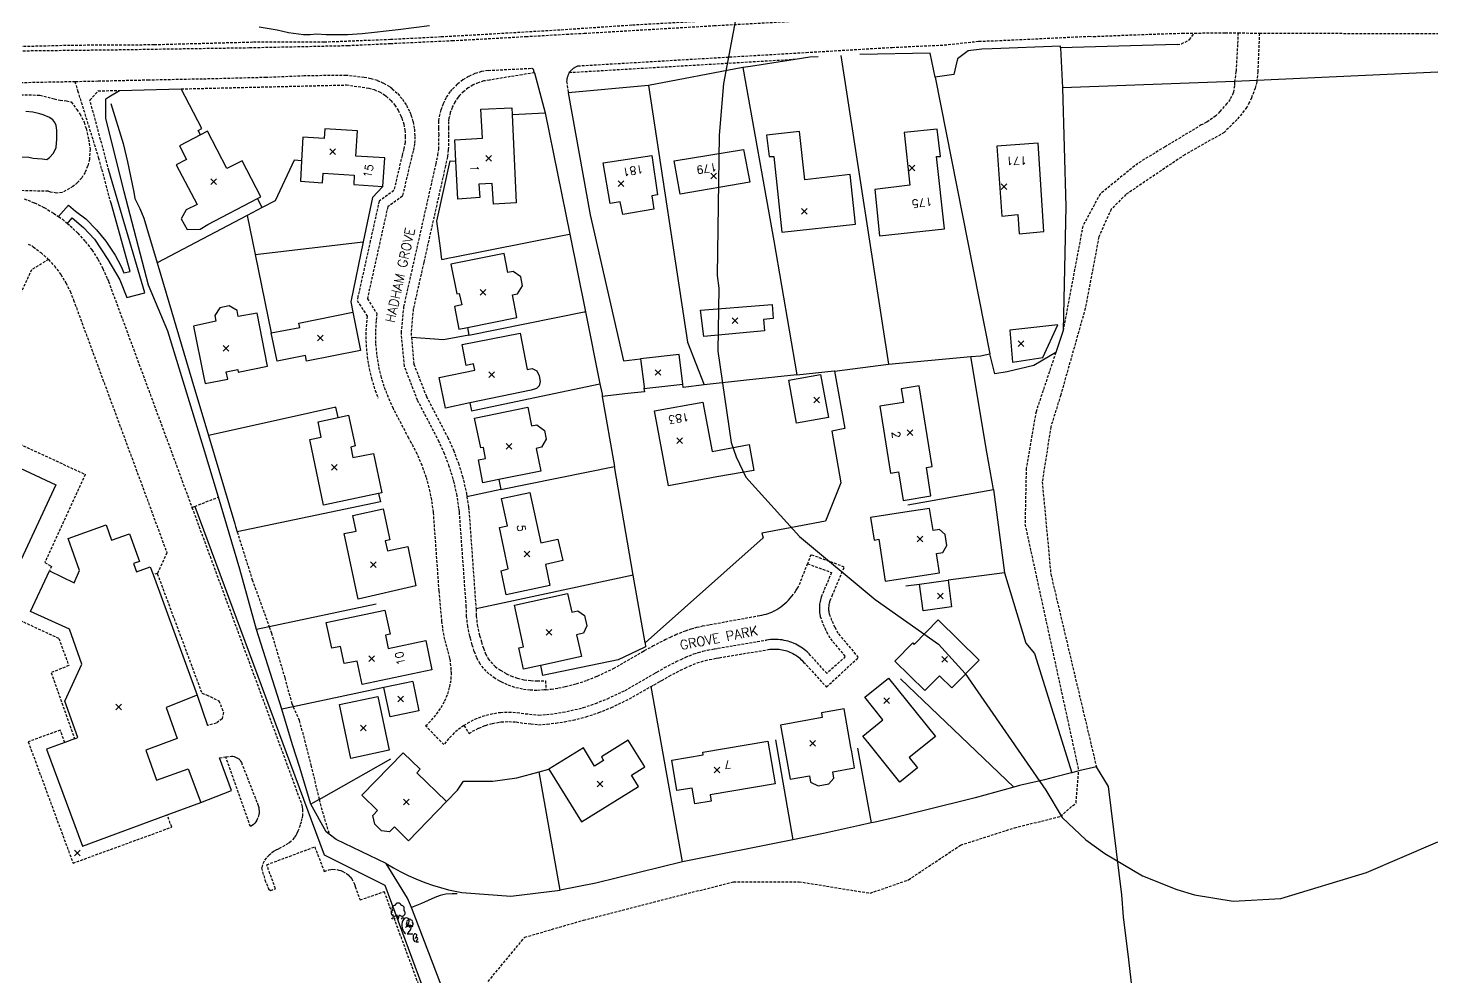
# Model space of a CAD drawing. Extents: x 546784 to 547409, y 221405 to 222038.
# Drawn here: x 547140.6 to 547404.8, y 221696 to 221874 of the extents above; entities that cross this region are included whole.
import ezdxf

# ---------------------------------------------------------------- set-up
doc = ezdxf.new("R2010")
doc.units = 0
doc.linetypes.add('xos$0$DASHED', pattern=[0.75, 0.5, -0.25])
doc.layers.get('0').update_dxf_attribs({"color": 252, "linetype": 'CONTINUOUS'})
for name, color, linetype in [('xos$0$G8010001', 252, 'CONTINUOUS'), ('xos$0$G8010004', 252, 'xos$0$DASHED'), ('xos$0$G8010021', 252, 'xos$0$DASHED'), ('xos$0$G8010030', 252, 'CONTINUOUS'), ('xos$0$G8010032', 252, 'xos$0$DASHED'), ('xos$0$G8010036', 252, 'xos$0$DASHED'), ('xos$0$G8010075', 252, 'CONTINUOUS'), ('xos$0$G8010321', 252, 'CONTINUOUS'), ('xos$0$G8010374', 252, 'CONTINUOUS'), ('xos$0$G8010376', 252, 'xos$0$DASHED'), ('xos$0$G8010384', 252, 'CONTINUOUS'), ('xos$0$G8010392', 252, 'CONTINUOUS'), ('xos$0$G8011000', 252, 'CONTINUOUS'), ('xos$0$G8011006', 252, 'CONTINUOUS')]:
    doc.layers.add(name, color=color, linetype=linetype)
doc.styles.add('xos$0$STANDARD', font='SIMPLEX.SHX')

# ---------------------------------------------------------------- blocks, each defined once
blk = doc.blocks.new('xos$0$BUILDSED')
for p, q in [((-4.08, -4.08), (4.08, 4.08)), ((-4.08, 4.08), (4.08, -4.08))]:
    blk.add_line(p, q)
blk = doc.blocks.new('xos$0$SCRUB')
for p, q in [((-10.872561, 9.449429), (-8.66293, 11.155934)), ((-8.411833, 0.013472), (-0.125694, 0.013472)), ((2.706505, -6.717583), (3.811324, -5.864331)), ((3.936873, -11.435566), (8.079942, -11.435566))]:
    blk.add_line(p, q)
for centre, radius, start, end in [((-3.347666, 13.226441), 12.756883, 138.700591, 187.51753), ((-9.745843, 18.847256), 4.240413, 87.97715, 138.700591), ((-9.778006, 17.936685), 5.151554, 44.469829, 87.97715), ((-8.541617, 19.150405), 3.418993, 344.43356, 44.469829), ((5.790886, 14.432399), 21.974668, 187.51753, 219.464845), ((-12.704999, -0.795383), 1.983281, 22.490634, 39.464845), ((-22.364988, 23.001236), 17.768713, 310.299169, 344.43356), ((-5.471981, 6.489664), 5.652978, 75.355339, 124.365576), ((-56.311339, 46.309683), 66.616073, 315.975134, 321.269797), ((-10.936016, 9.917905), 8.450096, 321.269797, 0.226721), ((-4.569556, 9.943099), 2.083589, 0.226721, 75.355339), ((3.269868, -2.018674), 2.12021, 87.97715, 138.700591), ((3.253782, -2.473959), 2.575781, 44.469829, 87.97715), ((6.468956, -4.829081), 6.378441, 138.700591, 187.51753), ((11.038228, -4.226102), 10.987338, 187.51753, 219.464845), ((1.79029, -11.839993), 0.991645, 22.490634, 39.464845), ((-3.039705, 0.058316), 8.88436, 310.299169, 344.43356), ((5.406795, -8.19747), 2.826493, 75.355339, 124.365576), ((-20.012884, 11.712544), 33.308036, 315.975134, 321.269797), ((3.871977, -1.867099), 1.7095, 344.43356, 44.469829), ((2.674781, -6.483349), 4.225052, 321.269797, 0.226721), ((5.858007, -6.470752), 1.041795, 0.226721, 75.355339)]:
    blk.add_arc(centre, radius, start, end)
blk = doc.blocks.new('xos$0$TREESNC')
for p, q in [((-9.850307, -0.020979), (-11.40205, 5.93598)), ((-9.42613, -0.023327), (-7.841501, 6.003956)), ((-9.851686, -0.023327), (-9.42613, -0.023327)), ((6.876541, -11.487103), (6.100666, -8.508627)), ((6.875848, -11.488281), (7.08863, -11.488281)), ((7.08863, -11.488281), (7.880945, -8.474639))]:
    blk.add_line(p, q)
for centre, radius, start, end in [((-9.638904, 18.477109), 4.597739, 13.229441, 166.770559), ((-15.010924, 8.775178), 4.597739, 124.320684, 321.504411), ((-16.486914, -1.461918), 3.09299, 28.842917, 151.157083), ((-14.304557, 15.271406), 4.262135, 87.445922, 219.289963), ((-4.172782, 8.775178), 4.597739, 217.066148, 56.595122), ((-2.818629, -1.461918), 3.09299, 28.842917, 151.157083), ((-4.973258, 15.271406), 4.262135, 321.417723, 92.554078), ((6.982239, -2.238063), 2.298874, 13.229441, 166.770559), ((4.296233, -7.089024), 2.298874, 124.320684, 321.504411), ((3.558234, -12.207576), 1.546499, 28.842917, 151.157083), ((4.649416, -3.84091), 2.131067, 87.445922, 219.289963), ((9.7153, -7.089024), 2.298874, 217.066148, 56.595122), ((10.392377, -12.207576), 1.546499, 28.842917, 151.157083), ((9.315062, -3.84091), 2.131067, 321.417723, 92.554078)]:
    blk.add_arc(centre, radius, start, end)

msp = doc.modelspace()

# ---------------------------------------------------------------- linework, layer by layer
at = {"layer": 'xos$0$G8010001'}
for points in [[(547220.79, 221849.02), (547220.58, 221853.02), (547225.74, 221853.33), (547225.47, 221858.73), (547231.26, 221859.01), (547231.32, 221857.76)], [(547231.32, 221857.76), (547232.09, 221841.18), (547227.85, 221840.94), (547227.6, 221844.84), (547225.1, 221844.67), (547225.27, 221842.18), (547221.16, 221841.9), (547220.79, 221849.02)], [(547183.6, 221842.01), (547184.22, 221842.33), (547180.68, 221849.1), (547177.84, 221847.62), (547174.2, 221854.63), (547172.87, 221853.94)], [(547207.08, 221844.27), (547207.43, 221849.66), (547202.03, 221849.93), (547202.3, 221854.7), (547196.2, 221855.05), (547196.1, 221853.25), (547192.1, 221853.48), (547191.84, 221849.09)], [(547295.69, 221837.19), (547294.69, 221846.49), (547286.19, 221845.49), (547285.19, 221854.59), (547278.99, 221853.89), (547279.49, 221849.89), (547280.39, 221849.89), (547281.89, 221835.69), (547295.69, 221837.19)], [(547300.19, 221834.99), (547312.39, 221836.29), (547310.89, 221849.89), (547311.59, 221849.89), (547310.99, 221854.99), (547304.79, 221854.39), (547305.89, 221844.49), (547299.29, 221843.69), (547300.19, 221834.99)], [(547172.87, 221853.94), (547168.96, 221851.91), (547170.3, 221849.34), (547168.35, 221848.32), (547172.27, 221840.89), (547170.21, 221839.85), (547169.27, 221838.16), (547170.4, 221836.19), (547172.84, 221836.28), (547174.27, 221837.1), (547183.6, 221842.01)], [(547329.89, 221852.39), (547322.19, 221851.79), (547323.09, 221838.69), (547326.09, 221838.99), (547326.39, 221835.39), (547330.99, 221835.79), (547329.89, 221852.39)], [(547191.84, 221849.09), (547191.62, 221845.24), (547195.77, 221844.96), (547195.9, 221846.78), (547201.73, 221846.41), (547201.62, 221844.61), (547207.08, 221844.27)], [(547248.39, 221848.69), (547257.5, 221850.08), (547258.59, 221842.69), (547257.49, 221842.49), (547257.89, 221839.99), (547252.09, 221838.99), (547251.59, 221841.39), (547249.69, 221841.09), (547248.39, 221848.69)], [(547262.79, 221842.79), (547261.69, 221849.09), (547274.69, 221851.19), (547275.89, 221845.09), (547262.79, 221842.79)], [(547222.92, 221817.82), (547232.2, 221819.7), (547231.36, 221823.92), (547232.35, 221824.12), (547233.27, 221825.63), (547232.94, 221827.29), (547231.51, 221828.33), (547230.53, 221828.14), (547229.82, 221831.67), (547220.47, 221829.81), (547219.82, 221829.68), (547220.93, 221824.1), (547221.39, 221824.18), (547221.86, 221822.04), (547220.49, 221821.76), (547221.35, 221817.5), (547222.92, 221817.82)], [(547173.51, 221808.46), (547173.74, 221807.28), (547178.01, 221808.14), (547177.7, 221809.49), (547179.88, 221809.92), (547179.96, 221809.44), (547185.45, 221810.55), (547183.54, 221820.51), (547179.98, 221819.87), (547179.78, 221820.97), (547178.29, 221821.87), (547176.53, 221821.48), (547175.56, 221820.06), (547175.74, 221818.97), (547171.6, 221818.09), (547173.51, 221808.46)], [(547186.15, 221816.8), (547191.49, 221817.84), (547191.31, 221818.61), (547201.45, 221820.67)], [(547201.45, 221820.67), (547202.91, 221813.51), (547192.76, 221811.51), (547192.58, 221812.56), (547187.28, 221811.47)], [(547267.23, 221816.13), (547266.63, 221821.03), (547280.06, 221822.15), (547280.23, 221819.48), (547278.42, 221819.3), (547278.65, 221817.19), (547267.23, 221816.13)], [(547187.28, 221811.47), (547186.15, 221816.8)], [(547223.4, 221803.67), (547218.8, 221802.7), (547217.62, 221808.43), (547224.33, 221809.81), (547224.1, 221810.99), (547222.72, 221810.71), (547221.95, 221814.6), (547232.79, 221816.75), (547234.1, 221809.96), (547235.05, 221810.13), (547235.97, 221809.66), (547236.38, 221808.76), (547236.55, 221807.7), (547236.38, 221806.88), (547235.89, 221806.39), (547234.91, 221806.06), (547223.4, 221803.67)], [(547310.05, 221791.74), (547307.6, 221806.86), (547304.25, 221806.32), (547304.66, 221803.75), (547300.22, 221803.03), (547302.25, 221790.48), (547303.73, 221790.72), (547304.59, 221785.39), (547309.83, 221786.24), (547308.96, 221791.57), (547310.05, 221791.74)], [(547228.79, 221789.28), (547225.85, 221788.68), (547224.98, 221792.96), (547226.33, 221793.23), (547225.92, 221795.31), (547225.43, 221795.21), (547224.27, 221800.82), (547226.36, 221801.25), (547234.26, 221802.88), (547234.97, 221799.36), (547235.95, 221799.55), (547237.38, 221798.51), (547237.72, 221796.85), (547236.79, 221795.34), (547235.81, 221795.14), (547236.67, 221790.87), (547228.79, 221789.28)], [(547258, 221802.15), (547267.06, 221803.83), (547268.78, 221794.58), (547275.74, 221795.87), (547276.65, 221790.99), (547269.67, 221789.8), (547260.61, 221788.11), (547258, 221802.15)], [(547206.29, 221786.66), (547195.96, 221784.49), (547193.36, 221796.79), (547195.54, 221797.25), (547194.94, 221800.09), (547198.68, 221800.92)], [(547198.68, 221800.92), (547200.63, 221801.36), (547201.9, 221795.59), (547201.07, 221795.36), (547201.48, 221793.43), (547205.32, 221794.16), (547206.88, 221786.78), (547206.29, 221786.66)], [(547128.45, 221796.35), (547145.75, 221788.3), (547132.25, 221759.35), (547133.15, 221758.85), (547133.15, 221757.05), (547132.05, 221754.75), (547130.45, 221753.55), (547129.7, 221753.85), (547118.6, 221730.15), (547120.6, 221724.15), (547089.2, 221712.75), (547082.75, 221730.85), (547084.7, 221735.4), (547066.45, 221743.85), (547067.6, 221746.65), (547062.7, 221748.95), (547061.05, 221745.4), (547056.8, 221747.3)], [(547234.63, 221786.89), (547236.68, 221777.42), (547239.9, 221778.11), (547240.82, 221774.12), (547237.58, 221773.37), (547238.38, 221769.43), (547230.2, 221767.64), (547229.26, 221772.18), (547230.59, 221772.52), (547228.95, 221780.27), (547230.46, 221780.64), (547229.35, 221785.74), (547234.63, 221786.89)], [(547201.47, 221782.58), (547207.15, 221783.77), (547208.36, 221778), (547207.52, 221777.82), (547207.92, 221775.91), (547211.74, 221776.71), (547213.28, 221769.37), (547202.42, 221766.84), (547199.83, 221779.17), (547202.08, 221779.64), (547201.47, 221782.58)], [(547312.07, 221775.59), (547312.79, 221776.95), (547312.48, 221778.96), (547311.41, 221779.92), (547310.21, 221779.75), (547309.57, 221783.87), (547305.75, 221783.28), (547298.51, 221782.17), (547299.15, 221777.95), (547300.06, 221778.08), (547301.26, 221770.24), (547311.42, 221771.79), (547310.87, 221775.41), (547312.07, 221775.59)], [(547144.6, 221772.2), (547149.23, 221769.93), (547150.24, 221772.22), (547148.07, 221778.21), (547155.23, 221780.77), (547156.24, 221777.94), (547159.56, 221779.11), (547161.44, 221773.92), (547160.34, 221773.54), (547160.9, 221772), (547163.45, 221772.95), (547164, 221771.5), (547172.3, 221748.85), (547166.45, 221746.55), (547168.55, 221740.75), (547162.65, 221738.55), (547164.65, 221732.9), (547170.6, 221735.05), (547172.95, 221728.7)], [(547149.3, 221740.65), (547149.9, 221740.9), (547147.45, 221747.7), (547150.65, 221754.65), (547148.35, 221761.2), (547141.05, 221764.55), (547144.6, 221772.2)], [(547236.61, 221754.41), (547233.45, 221753.71), (547232.58, 221757.72), (547233.46, 221757.91), (547231.74, 221765.73), (547241.71, 221767.91), (547242.48, 221764.39), (547243.65, 221764.65), (547244.86, 221763.78), (547245.29, 221761.83), (547244.67, 221760.47), (547243.4, 221760.19), (547244.3, 221756.09), (547236.67, 221754.42), (547236.61, 221754.41)], [(547202.25, 221755.25), (547199.82, 221754.76), (547199.13, 221757.99), (547197.52, 221757.64), (547196.48, 221762.47), (547207.48, 221764.82), (547208.43, 221760.32), (547207.55, 221760.13), (547208.09, 221757.59), (547215.13, 221759.08), (547216.29, 221753.6), (547203.18, 221750.83), (547202.25, 221755.25)], [(547308.68, 221749.7), (547303.04, 221755.23), (547306.4, 221758.66), (547306.69, 221758.38), (547311.16, 221762.95), (547318.85, 221755.41), (547313.74, 221750.2), (547311.41, 221752.48), (547308.68, 221749.7)], [(547297.99, 221740.02), (547297.05, 221741.19), (547300.82, 221744.25), (547297.43, 221748.45), (547301.86, 221752.03), (547310.67, 221741.13), (547305.74, 221737.16), (547307.32, 221735.21), (547304.02, 221732.55), (547297.99, 221740.02)], [(547201.09, 221737), (547198.96, 221747.08), (547206.11, 221748.59), (547208.24, 221738.51), (547201.09, 221737)], [(547294.98, 221738.24), (547294.83, 221739.07), (547293.53, 221746.31), (547289.31, 221745.56), (547289.46, 221744.65), (547281.62, 221743.24), (547283.44, 221733.08), (547287.06, 221733.73), (547287.27, 221732.53), (547288.66, 221731.84), (547290.67, 221732.2), (547291.6, 221733.3), (547291.4, 221734.5), (547295.52, 221735.25), (547294.98, 221738.24)], [(547147.45, 221739.95), (547144, 221738.7), (547150.75, 221720.55), (547166.65, 221726.4)], [(547149.3, 221740.65), (547147.45, 221739.95)], [(547238.2, 221734.96), (547244.31, 221725.1), (547255.02, 221731.73), (547253.7, 221733.86), (547256.17, 221735.38), (547253.06, 221740.4), (547248.05, 221737.29), (547248.47, 221736.61), (547246.77, 221735.56), (547244.66, 221738.96), (547238.2, 221734.96)], [(547267.06, 221738.14), (547279.25, 221740.21), (547280.61, 221732.23), (547268.41, 221730.17), (547268.61, 221728.99), (547265.55, 221728.47), (547265.05, 221731.43), (547262.19, 221730.95), (547261.23, 221736.65), (547267.14, 221737.65), (547267.06, 221738.14)], [(547219.01, 221728.88), (547211.9, 221721.56), (547209.25, 221724.14), (547208.34, 221723.21), (547206.85, 221723.4), (547205.56, 221724.65), (547205.19, 221726.28), (547206.09, 221727.21), (547203.15, 221730.07), (547210.89, 221738.02), (547214.05, 221734.96), (547213.42, 221734.31), (547219.01, 221728.88)], [(547166.65, 221726.4), (547172.95, 221728.7)]]:
    msp.add_lwpolyline(points, dxfattribs=at)
at = {"layer": 'xos$0$G8010004'}
for points in [[(547128.45, 221796.35), (547129.05, 221797.7), (547130.15, 221800.05), (547151.3, 221790.25), (547143.7, 221773.75), (547144.95, 221773.05), (547144.6, 221772.2)], [(547088.2, 221709.65), (547095.7, 221712.3), (547096.05, 221711.6), (547101.85, 221713.7), (547102.2, 221712.75), (547105.65, 221714), (547106, 221713.1), (547118.65, 221717.7), (547118.35, 221718.6), (547126.1, 221721.3), (547123, 221729.8), (547125, 221734.2), (547125.75, 221733.75), (547132.75, 221749.25), (547138.65, 221761.75), (547139.05, 221762.9), (547146.35, 221759.5), (547148.2, 221754.4), (547144.9, 221753.05), (547149.3, 221740.65)], [(547147.45, 221739.95), (547146.6, 221742.3), (547140.6, 221740.1), (547149, 221717.35), (547167.5, 221724.1), (547166.65, 221726.4)]]:
    msp.add_lwpolyline(points, dxfattribs=at)
at = {"layer": 'xos$0$G8010021'}
for points in [[(547241.52, 221872.82), (547244.84, 221872.99), (547269.13, 221874.43), (547288.05, 221875.48), (547309.2, 221876.53), (547330.86, 221877.67), (547335.21, 221877.96), (547336.12, 221878.17), (547336.73, 221878.36), (547337.64, 221878.76), (547338.98, 221879.64)], [(547350.74, 221872.82), (547356.9, 221873), (547359.2, 221873.03)], [(547359.2, 221873.03), (547365, 221873.1), (547367.4, 221873.07)], [(547367.4, 221873.07), (547371.4, 221873.02)], [(547371.4, 221873.02), (547400.86, 221872.95), (547404.84, 221872.95)], [(547068.04, 221868.72), (547082.49, 221868.49), (547104.51, 221868.95), (547138.1, 221869.7), (547156.1, 221869.9), (547182.1, 221870.3), (547200.5, 221870.7), (547208.53, 221871.08)], [(547208.53, 221871.08), (547220.05, 221871.63)], [(547220.05, 221871.63), (547221.6, 221871.7), (547233.89, 221872.39)], [(547233.89, 221872.39), (547241.52, 221872.82)], [(547243.64, 221866.88), (547286.44, 221869.4), (547302.53, 221870.35), (547312.3, 221870.8), (547318.8, 221871.5), (547321.9, 221871.6), (547339.43, 221872.43)], [(547339.43, 221872.43), (547340.3, 221872.4), (547350.74, 221872.82)], [(547208.85, 221862.58), (547208.36, 221862.94), (547207.25, 221863.6), (547206.07, 221864.11), (547204.83, 221864.48), (547203.56, 221864.7), (547200.2, 221865.1), (547192.3, 221865), (547185.2, 221864.7), (547173.3, 221864.4), (547163.2, 221864.2), (547153.7, 221863.99), (547149.4, 221863.9)], [(547226.84, 221866.02), (547225.57, 221865.8), (547224.34, 221865.42), (547223.16, 221864.9), (547222.06, 221864.24), (547221.04, 221863.44), (547220.38, 221862.78)], [(547226.84, 221866.02), (547234.46, 221866.41)], [(547234.46, 221866.41), (547235.09, 221866.44)], [(547235.5, 221865.6), (547235.4, 221865.9), (547235.36, 221866.01), (547235.3, 221866.2), (547235.09, 221866.44)], [(547242.03, 221865.58), (547241.96, 221865.46), (547241.89, 221865.35), (547241.83, 221865.23), (547241.78, 221865.1), (547241.73, 221864.98), (547241.69, 221864.85), (547241.65, 221864.72), (547241.61, 221864.59), (547241.58, 221864.46), (547241.56, 221864.33), (547241.54, 221864.19), (547241.53, 221863.95), (547241.83, 221861.84)], [(547242.03, 221865.58), (547242.15, 221865.76), (547242.23, 221865.87), (547242.32, 221865.97), (547242.41, 221866.07), (547242.51, 221866.16), (547242.61, 221866.26), (547242.71, 221866.34), (547242.81, 221866.43), (547242.92, 221866.51), (547243.04, 221866.58), (547243.15, 221866.65), (547243.27, 221866.72), (547243.39, 221866.78), (547243.51, 221866.83), (547243.64, 221866.88)], [(547149.4, 221863.9), (547129.6, 221863.5), (547114, 221863.1), (547111.55, 221863.05), (547068.71, 221862.55)], [(547208.85, 221862.58), (547209.87, 221861.67), (547210.75, 221860.62), (547211.5, 221859.48), (547212.11, 221858.25), (547212.34, 221857.67), (547212.75, 221856.36), (547212.99, 221855.01), (547213.08, 221853.65), (547213.02, 221852.28), (547212.79, 221850.93), (547212.42, 221849.63), (547210.75, 221842.45), (547208, 221840.46), (547204.17, 221823.21), (547205.95, 221820.45), (547205.82, 221819.07), (547205.69, 221816.89), (547205.73, 221814.72), (547205.93, 221812.55), (547206.28, 221810.4), (547206.69, 221808.69), (547207.33, 221806.61), (547208.01, 221804.9)], [(547226.46, 221753.36), (547225.92, 221753.9), (547225.32, 221754.71), (547224.71, 221755.84), (547224.22, 221757.05), (547223.83, 221758.29), (547223.48, 221759.55), (547223.38, 221759.92), (547223, 221761.74), (547222.78, 221763.59), (547222.72, 221765.45), (547221.43, 221783.22), (547221.35, 221783.85), (547220.98, 221786.32), (547220.44, 221788.76), (547220.28, 221789.38), (547219.54, 221791.77), (547218.66, 221794.11), (547217.63, 221796.38), (547213.59, 221804.15), (547211.12, 221810.54), (547210.55, 221816.79), (547211.02, 221821.68), (547217.05, 221848.5), (547217.4, 221850.11), (547217.55, 221851.24), (547217.61, 221853.92), (547217.59, 221855.25), (547217.6, 221856.58), (547217.7, 221857.39), (547218, 221858.64), (547218.45, 221859.85), (547219.03, 221861), (547219.75, 221862.07), (547220.13, 221862.53), (547220.38, 221862.78)], [(547215.94, 221787.01), (547215.76, 221787.75), (547215.22, 221789.72), (547214.45, 221791.92), (547213.53, 221794.06), (547212.47, 221796.14), (547211.93, 221797.07), (547209.05, 221802.61), (547208.01, 221804.9)], [(547217.63, 221768.42), (547216.57, 221783.16), (547216.24, 221785.47), (547215.94, 221787.01)], [(547286.7, 221773.51), (547291.19, 221771.85), (547289.24, 221767.23), (547289.16, 221766.97), (547289.09, 221766.71), (547289.03, 221766.45), (547288.98, 221766.18), (547288.94, 221765.92), (547288.92, 221765.65), (547288.9, 221765.38), (547288.9, 221765.11), (547288.9, 221764.84), (547288.92, 221764.57), (547288.95, 221764.3), (547288.99, 221764.04), (547289.07, 221763.62), (547289.58, 221762.21), (547289.9, 221761.46), (547290.25, 221760.72), (547290.97, 221759.42), (547293.77, 221756.09), (547290.34, 221752.93), (547287.27, 221756.3), (547286.88, 221756.71), (547286.61, 221756.96), (547286.33, 221757.21), (547286.04, 221757.44), (547285.75, 221757.66), (547285.44, 221757.87), (547285.12, 221758.06), (547284.8, 221758.24), (547284.47, 221758.41), (547284.07, 221758.59), (547283.73, 221758.73), (547283.38, 221758.85), (547283.03, 221758.96), (547282.67, 221759.05), (547282.31, 221759.13), (547281.94, 221759.2), (547281.57, 221759.25), (547281.21, 221759.28), (547280.84, 221759.3), (547280.46, 221759.31), (547280.09, 221759.3), (547279.72, 221759.28), (547279.36, 221759.24), (547278.99, 221759.18)], [(547285.16, 221769.6), (547286.7, 221773.51)], [(547219.94, 221752.98), (547219.91, 221753.59), (547219.73, 221755.29), (547219.64, 221755.81), (547219.07, 221757.9), (547218.67, 221759.32), (547218.3, 221761.47), (547218.16, 221762.68), (547217.63, 221768.42)], [(547237.66, 221749.88), (547238.66, 221749.99), (547240, 221750.2), (547241.33, 221750.47), (547243.37, 221750.98), (547245.37, 221751.64), (547247.33, 221752.43), (547250.33, 221753.85), (547255.84, 221757.03), (547256.15, 221757.21), (547257.7, 221758.08), (547260, 221759.28), (547261, 221759.76), (547262, 221760.22), (547263.81, 221760.94), (547264.87, 221761.28), (547265.93, 221761.58), (547267, 221761.83), (547268.39, 221762.09), (547277.38, 221763.73), (547277.77, 221763.79), (547278.15, 221763.86), (547278.53, 221763.95), (547278.91, 221764.05), (547279.28, 221764.17), (547279.65, 221764.31), (547280.01, 221764.45), (547280.5, 221764.68), (547280.92, 221764.91), (547281.32, 221765.16), (547281.7, 221765.42), (547282.08, 221765.71), (547282.44, 221766.02), (547282.78, 221766.34), (547283.11, 221766.68), (547283.43, 221767.03), (547283.73, 221767.39), (547284.28, 221768.13), (547284.55, 221768.52), (547284.79, 221768.93), (547285.16, 221769.6)], [(547228.75, 221745.58), (547229.13, 221745.62), (547230.69, 221745.69), (547232.26, 221745.61), (547233.81, 221745.37), (547236.3, 221745.12), (547237.74, 221745.23), (547239.27, 221745.4), (547240.82, 221745.64), (547242.35, 221745.95), (547244.66, 221746.53), (547246.96, 221747.29), (547249.19, 221748.19), (547252.48, 221749.75), (547257.02, 221752.37), (547258.16, 221753.02), (547258.45, 221753.19), (547259.9, 221754.01), (547262.07, 221755.14), (547262.97, 221755.57), (547263.82, 221755.96), (547265.37, 221756.58), (547266.21, 221756.85), (547267.09, 221757.1), (547267.95, 221757.3), (547269.23, 221757.54), (547269.88, 221757.65), (547278.99, 221759.18)], [(547215.88, 221742.29), (547215.1, 221743.09), (547216.19, 221744.15), (547217.16, 221745.31), (547218, 221746.56), (547218.68, 221747.78), (547219.23, 221749.07), (547219.64, 221750.4), (547219.88, 221751.77), (547219.89, 221751.88), (547219.94, 221752.98)], [(547228.99, 221751.5), (547228.12, 221752), (547226.95, 221752.87), (547226.46, 221753.36)], [(547237.66, 221749.88), (547237.31, 221749.84), (547235.96, 221749.74), (547234.68, 221749.78), (547233.23, 221749.96), (547231.8, 221750.3), (547230.42, 221750.8), (547229.4, 221751.27), (547228.99, 221751.5)], [(547222.26, 221743.15), (547222.97, 221743.63), (547224.33, 221744.33), (547225.76, 221744.9), (547227.24, 221745.31), (547228.75, 221745.58)], [(547222.26, 221743.15), (547221.65, 221742.75), (547220.47, 221741.77), (547219.39, 221740.67), (547218.52, 221739.58), (547215.88, 221742.29)]]:
    msp.add_lwpolyline(points, dxfattribs=at)
at = {"layer": 'xos$0$G8010030'}
for points in [[(547215.8, 221874.4), (547209.95, 221873.61), (547207.73, 221873.41), (547205.52, 221873.12), (547203.2, 221872.91), (547200.48, 221872.72), (547196.45, 221872.72), (547194.64, 221872.83), (547193.43, 221872.73), (547192.22, 221872.73), (547189.4, 221873.05), (547188.3, 221873.35), (547187.29, 221873.55), (547183.88, 221874.16)], [(547334.11, 221870.29), (547334.09, 221870.59), (547321.29, 221870.09), (547319.39, 221869.99), (547316.79, 221869.69), (547314.79, 221868.19), (547314.49, 221866.89), (547314.09, 221865.29), (547310.59, 221864.79)], [(547356, 221870.9), (547334.11, 221870.29)], [(547334.11, 221870.29), (547334.49, 221862.79)], [(547284.4, 221868.08), (547283.19, 221867.89), (547275.99, 221866.79), (547274.59, 221866.59)], [(547288.69, 221868.59), (547287.09, 221868.49), (547284.4, 221868.08)], [(547292.92, 221868.81), (547301.84, 221810.94)], [(547310.59, 221864.79), (547309.69, 221869.29), (547296.49, 221868.99)], [(547235.5, 221865.6), (547237.51, 221858.06)], [(547274.59, 221866.59), (547256.87, 221863.22)], [(547274.59, 221866.59), (547280.39, 221834.09), (547284.67, 221808.91)], [(547404.84, 221865.69), (547370.93, 221864.15)], [(547157.69, 221862.28), (547169.29, 221862.56)], [(547172.87, 221853.94), (547172.45, 221854.74), (547173.16, 221855.11), (547169.29, 221862.56)], [(547256.87, 221863.22), (547241.83, 221861.84)], [(547256.87, 221863.22), (547264.19, 221815.09), (547267.32, 221807.05)], [(547310.59, 221864.79), (547320.89, 221812.89)], [(547366.74, 221863.96), (547334.49, 221862.79)], [(547334.49, 221862.79), (547335.09, 221840.49), (547334.6, 221817.25)], [(547370.93, 221864.15), (547366.74, 221863.96)], [(547176.24, 221786), (547173.47, 221795.29), (547166.8, 221817.12), (547163.14, 221825.75), (547158.59, 221843.25), (547155.18, 221857.08), (547155.18, 221860.71), (547155.72, 221861.05)], [(547155.72, 221861.05), (547157.69, 221862.28)], [(547156.1, 221859.8), (547158.4, 221852.3), (547159.2, 221848.9), (547160.4, 221843.2), (547160.6, 221842), (547161.5, 221840.1), (547162.3, 221838.3), (547162.8, 221836.6), (547164.77, 221829.96)], [(547241.83, 221861.84), (547245.93, 221838.96), (547252.22, 221811.56), (547255.4, 221811.92)], [(547231.32, 221857.76), (547237.51, 221858.06)], [(547237.51, 221858.06), (547242.12, 221835.33)], [(547191.84, 221849.09), (547190.45, 221849.17), (547186.87, 221841.57), (547184.48, 221840.32), (547183.6, 221842.01)], [(547147.97, 221837.3), (547148.81, 221838.39), (547150.97, 221836.57), (547153, 221834.38), (547155.52, 221830.57), (547157.79, 221826.75), (547159.08, 221823.46), (547162.43, 221824.3), (547155.74, 221847.24)], [(547218.14, 221830.57), (547217.86, 221832.69), (547217.2, 221837.75), (547219.7, 221849.05), (547220.79, 221849.02)], [(547207.08, 221844.27), (547205.13, 221842.21), (547203.39, 221833.89), (547201.05, 221822.64), (547201.45, 221820.67)], [(547146.28, 221838.6), (547148.12, 221840.78), (547149.46, 221839.64), (547151.41, 221838.17), (547153.42, 221836.11), (547155.16, 221833.99), (547156.92, 221831.35), (547158, 221829.25), (547158.51, 221828.05), (547159.68, 221828.31), (547156.12, 221841.14)], [(547184.48, 221840.32), (547181.65, 221838.83), (547164.77, 221829.96)], [(547181.65, 221838.83), (547183.15, 221831.48), (547186.15, 221816.8)], [(547183.15, 221831.48), (547203.39, 221833.89)], [(547218.14, 221830.57), (547219.59, 221830.86), (547220.23, 221830.99), (547240.78, 221835.07), (547242.05, 221835.32), (547242.12, 221835.33)], [(547242.12, 221835.33), (547245.04, 221820.77)], [(547164.77, 221829.96), (547164.96, 221829.31), (547171.28, 221808.02), (547174.39, 221797.55)], [(547223.22, 221816.35), (547244.83, 221820.73), (547245.04, 221820.77)], [(547245.04, 221820.77), (547247.74, 221807.25)], [(547222.92, 221817.82), (547223.22, 221816.35)], [(547325.09, 221811.29), (547330.79, 221812.19), (547333.59, 221818.29), (547324.59, 221817.29), (547325.09, 221811.29)], [(547223.22, 221816.35), (547218.42, 221815.52), (547212.44, 221815.91)], [(547334.6, 221817.25), (547333.21, 221813.09)], [(547263.29, 221807.17), (547262.65, 221812.75), (547255.4, 221811.92)], [(547301.84, 221810.94), (547317.29, 221812.39)], [(547317.29, 221812.39), (547319.09, 221812.49), (547320.89, 221812.89)], [(547321.57, 221787.43), (547320.32, 221794.42), (547317.29, 221812.39)], [(547333.21, 221813.09), (547330.79, 221811.69), (547329.09, 221810.69), (547324.09, 221809.49), (547321.79, 221809.09), (547320.89, 221812.89)], [(547255.4, 221811.92), (547256.04, 221806.66)], [(547284.67, 221808.91), (547291.71, 221809.66)], [(547291.72, 221809.6), (547293.65, 221798.84), (547291.24, 221798.38), (547292.93, 221788.66), (547290.17, 221781.8)], [(547291.72, 221809.6), (547291.71, 221809.66)], [(547291.72, 221809.6), (547301.84, 221810.94)], [(547223.71, 221802.2), (547226.06, 221802.69), (547247.74, 221807.25)], [(547247.74, 221807.25), (547248.17, 221805.28)], [(547256.03, 221806.34), (547263.29, 221807.17)], [(547267.32, 221807.05), (547263.36, 221806.58), (547263.29, 221807.17)], [(547284.67, 221808.91), (547275.24, 221807.95), (547267.32, 221807.05)], [(547283.18, 221807.92), (547289.09, 221808.99), (547290.61, 221800.95), (547284.64, 221799.87), (547283.18, 221807.92)], [(547248.17, 221805.28), (547248.22, 221804.87)], [(547256.03, 221806.34), (547256.1, 221805.76), (547253.02, 221805.41), (547248.22, 221804.87)], [(547248.22, 221804.87), (547250.49, 221791.73)], [(547256.04, 221806.66), (547256.03, 221806.34)], [(547198.24, 221802.88), (547189.3, 221800.88)], [(547198.68, 221800.92), (547198.24, 221802.88)], [(547223.4, 221803.67), (547223.71, 221802.2)], [(547189.3, 221800.88), (547174.39, 221797.55)], [(547174.39, 221797.55), (547179.3, 221781), (547179.47, 221780.46), (547179.78, 221779.46)], [(547229.17, 221787.41), (547250.49, 221791.73)], [(547254.01, 221771.33), (547250.49, 221791.73)], [(547228.79, 221789.28), (547229.17, 221787.41)], [(547183.41, 221761.16), (547180.25, 221772.5), (547176.24, 221786)], [(547206.29, 221786.66), (547206.62, 221785.09)], [(547229.17, 221787.41), (547222.83, 221786.08)], [(547305.52, 221784.56), (547309.36, 221785.25), (547321.57, 221787.43)], [(547321.57, 221787.43), (547323.64, 221771.8)], [(547171.83, 221784.26), (547196.05, 221718.9), (547207.45, 221713.2), (547216.85, 221687.9)], [(547206.62, 221785.09), (547179.78, 221779.46)], [(547290.17, 221781.8), (547290.05, 221781.5), (547278.14, 221779.24), (547278.36, 221778.34), (547256.27, 221758.68)], [(547254.01, 221771.33), (547224.54, 221765.05)], [(547256.27, 221758.68), (547254.01, 221771.33)], [(547307.68, 221769.68), (547313.03, 221770.39)], [(547313.03, 221770.39), (547313.69, 221765.41), (547308.34, 221764.7), (547307.68, 221769.68)], [(547323.64, 221771.8), (547313.03, 221770.39)], [(547323.64, 221771.8), (547327.59, 221758.59), (547329.21, 221756.67), (547336.25, 221734.29)], [(547305.1, 221769.34), (547307.68, 221769.68)], [(547205.82, 221765.9), (547185.78, 221761.66), (547183.41, 221761.16)], [(547188.12, 221746.22), (547183.41, 221761.16)], [(547256.04, 221757.8), (547251.16, 221755.45)], [(547256.27, 221758.68), (547256.32, 221757.93), (547256.04, 221757.8)], [(547236.61, 221754.41), (547237.02, 221752.53)], [(547251.16, 221755.45), (547237.02, 221752.53)], [(547212.67, 221751.4), (547207.28, 221750.27), (547205.82, 221749.96), (547190.27, 221746.68), (547188.12, 221746.22)], [(547212.67, 221751.4), (547213.82, 221745.92), (547208.44, 221744.79), (547207.28, 221750.27)], [(547304.13, 221751.92), (547325.37, 221731.62)], [(547172.3, 221748.85), (547174.2, 221743.15)], [(547263.25, 221717.59), (547257.36, 221750.48)], [(547193.59, 221728.38), (547191.45, 221735.5), (547190.2, 221739.35), (547188.65, 221744.55), (547188.12, 221746.22)], [(547280.67, 221740.45), (547283.94, 221721.74)], [(547296.08, 221738.89), (547298.6, 221724.89)], [(547172.95, 221728.7), (547178.7, 221730.95), (547176.45, 221737.1)], [(547195.15, 221729.27), (547208.57, 221736.92)], [(547219.01, 221728.88), (547221.1, 221731.03), (547222.21, 221732.74), (547223.83, 221732.71), (547227.7, 221732.71), (547232.21, 221733.36), (547236.41, 221734.48)], [(547236.41, 221734.48), (547238.2, 221734.96)], [(547240.34, 221712.28), (547236.41, 221734.48)], [(547336.25, 221734.29), (547336.15, 221734.26), (547333, 221733.5), (547331.1, 221733), (547326.4, 221731.9), (547325.37, 221731.62)], [(547337.52, 221734.64), (547336.25, 221734.29)], [(547340.83, 221735.41), (547337.52, 221734.64)], [(547361.1, 221607.4), (547361.9, 221613.2), (547362, 221614.7), (547362, 221618), (547361.9, 221618.9), (547361.7, 221619.9), (547361.5, 221620.8), (547359.7, 221627.2), (547356.8, 221637.7), (547355.1, 221643.5), (547353.6, 221650.9), (547352.3, 221657.9), (547351.4, 221663.6), (547350.5, 221669.7), (547348.1, 221688.9), (547346.9, 221699.2), (547345.9, 221707.3), (547345.6, 221711.4), (547343.11, 221731.71), (547340.83, 221735.41)], [(547325.37, 221731.62), (547318.1, 221729.6), (547308.8, 221727.3), (547303.2, 221725.9), (547299.39, 221725.06), (547298.6, 221724.89)], [(547195.15, 221729.27), (547194.03, 221728.63), (547193.59, 221728.38)], [(547212.47, 221709.04), (547211.71, 221710.76), (547207.72, 221717.26), (547198.35, 221721.75), (547197.02, 221722.76), (547196.45, 221723.2), (547193.59, 221728.38)], [(547298.6, 221724.89), (547296.4, 221724.4), (547289.7, 221722.9), (547283.94, 221721.74)], [(547283.94, 221721.74), (547263.25, 221717.59)], [(547207.72, 221717.26), (547209.05, 221716.45), (547210.42, 221715.71), (547211.81, 221715.01), (547213.23, 221714.38), (547214.93, 221713.71), (547216.4, 221713.2), (547217.89, 221712.75), (547219.4, 221712.36), (547221.86, 221711.87), (547231.08, 221711.17), (547240.34, 221712.28)], [(547263.25, 221717.59), (547246.99, 221713.62), (547240.34, 221712.28)], [(547221, 221711.6), (547220.1, 221711.6), (547218.9, 221711.5), (547218.3, 221711.4), (547217.8, 221711.3), (547216.8, 221710.9), (547214.3, 221709.8), (547212.47, 221709.04)], [(547241.9, 221625.05), (547234.05, 221651.95), (547225.4, 221673.2), (547217.83, 221694.97), (547212.47, 221709.04)]]:
    msp.add_lwpolyline(points, dxfattribs=at)
at = {"layer": 'xos$0$G8010032'}
for points in [[(547132.22, 221870.37), (547148.68, 221870.78), (547164.24, 221870.87), (547182.8, 221871.37), (547196.05, 221871.37), (547208.5, 221871.87), (547218.03, 221872.36), (547228.57, 221872.96), (547240.51, 221873.67), (547253.86, 221874.57), (547267.91, 221875.36), (547283.36, 221876.47), (547301.12, 221877.57), (547316.38, 221878.27), (547330.83, 221879.07), (547338.98, 221879.64)], [(547356, 221870.9), (547356.8, 221871), (547358.3, 221871.8), (547359.2, 221873.03)], [(547367.4, 221873.07), (547367.3, 221870.9), (547367, 221865.8), (547366.74, 221863.96)], [(547371.4, 221873.02), (547371.1, 221865.8), (547370.93, 221864.15)], [(547284.4, 221868.08), (547242.03, 221865.58)], [(547235.5, 221865.6), (547233.19, 221865.22), (547227.07, 221864.22), (547225.99, 221864.05), (547224.97, 221863.73), (547223.99, 221863.3), (547223.08, 221862.75), (547222.24, 221862.09), (547221.46, 221861.32), (547221.19, 221860.99), (547220.59, 221860.09), (547220.1, 221859.13), (547219.72, 221858.11), (547219.47, 221857.07), (547219.4, 221856.46), (547219.39, 221855.26), (547219.41, 221853.91), (547219.35, 221851.1), (547219.18, 221849.8), (547218.81, 221848.11), (547214.74, 221829.98)], [(547149.99, 221861.99), (547149.4, 221863.9)], [(547169.29, 221862.56), (547200.24, 221863.3), (547204.42, 221862.72), (547205.45, 221862.42), (547206.43, 221861.99), (547207.36, 221861.44), (547207.72, 221861.18), (547208.57, 221860.41), (547209.3, 221859.54), (547209.94, 221858.58), (547210.46, 221857.52), (547210.64, 221857.07), (547211, 221855.93), (547211.2, 221854.79), (547211.28, 221853.63), (547211.23, 221852.47), (547211.03, 221851.33), (547210.68, 221850.08), (547209.15, 221843.51), (547206.39, 221841.52), (547204.73, 221834.05)], [(547370.93, 221864.15), (547370.9, 221863.9), (547370.6, 221862.7), (547369.9, 221860.9), (547369.5, 221860), (547369, 221859.1), (547368.1, 221857.9), (547367.2, 221856.8), (547364.8, 221854.4), (547357.4, 221850.2), (547346.37, 221842.76), (547343.6, 221839.99), (547341.29, 221834.79), (547338.75, 221821.4), (547334.14, 221805.15), (547332.29, 221799.15), (547330.68, 221788.87), (547332.29, 221771.56), (547340.83, 221735.41)], [(547366.74, 221863.96), (547366.7, 221863.7), (547366.7, 221863.1), (547366.6, 221862.4), (547366.5, 221861.8), (547365.9, 221860.6), (547365.3, 221859.8), (547364, 221858.3), (547363.2, 221857.5), (547361.5, 221856.3), (547360.5, 221855.8), (547353.7, 221851.7), (547348.6, 221848.6), (547341.52, 221842.83), (547338.29, 221836.83), (547334.6, 221817.25)], [(547156.12, 221841.14), (547153.86, 221849.51), (547149.99, 221861.99)], [(547155.74, 221847.24), (547152.18, 221860.42), (547153.74, 221862.19)], [(547153.74, 221862.19), (547157.69, 221862.28)], [(547139.85, 221841.95), (547141.75, 221841.2), (547143.6, 221840.3), (547145.35, 221839.25), (547146.28, 221838.6)], [(547146.28, 221838.6), (547147, 221838.1), (547147.97, 221837.3), (547148.45, 221836.9), (547149.9, 221835.5), (547151.3, 221833.95), (547152.55, 221832.35), (547153.65, 221830.65), (547154.6, 221828.85), (547155.45, 221826.95), (547155.65, 221826.45), (547171.3, 221784.05)], [(547140.59, 221833.47), (547141.35, 221833.1), (547141.55, 221832.95), (547142.95, 221831.85), (547144.3, 221830.65), (547144.4, 221830.55)], [(547204.73, 221834.05), (547202.41, 221823.6), (547202.25, 221822.87), (547202.66, 221822.23), (547204.13, 221819.95), (547203.89, 221816.86), (547203.93, 221814.62), (547204.14, 221812.32), (547204.51, 221810.04), (547204.95, 221808.22), (547205.63, 221806.02), (547206.17, 221804.57)], [(547144.4, 221830.55), (547141.23, 221828.65), (547127.22, 221798.54)], [(547144.4, 221830.55), (547145.5, 221829.35), (547146.7, 221827.75), (547147.65, 221826.2), (547148.45, 221824.6), (547149.1, 221822.95), (547166.6, 221775.55), (547164.8, 221771.65)], [(547214.74, 221829.98), (547212.78, 221821.28), (547212.36, 221816.79), (547212.44, 221815.91)], [(547212.44, 221815.91), (547212.89, 221810.95), (547215.23, 221804.89), (547217.32, 221800.87)], [(547333.21, 221813.09), (547329.52, 221802.02), (547327.68, 221791.4), (547327.45, 221780.9), (547337.52, 221734.64)], [(547217.32, 221800.87), (547219.25, 221797.17), (547220.32, 221794.8), (547221.24, 221792.35), (547222.01, 221789.87), (547222.19, 221789.18), (547222.75, 221786.65), (547222.83, 221786.08)], [(547222.83, 221786.08), (547223.13, 221784.1), (547223.22, 221783.4), (547224.54, 221765.05)], [(547171.3, 221784.05), (547191.85, 221728.4), (547191.95, 221727.9), (547192, 221727.4), (547192, 221726.35), (547191.9, 221725.7), (547191.75, 221725.05), (547191.55, 221724.45), (547191.3, 221723.75), (547191.15, 221723.35), (547190.95, 221722.9), (547190.75, 221722.55), (547190.45, 221722.1), (547189.85, 221721.4), (547189.35, 221721), (547187.9, 221720.2), (547187.45, 221719.95), (547187, 221719.75), (547186.6, 221719.5), (547186.05, 221719.1), (547185.75, 221718.85), (547185.2, 221718.3), (547184.8, 221717.7), (547184.5, 221717), (547184.35, 221716.45), (547184.95, 221714.2), (547185.65, 221712.55), (547186.05, 221712.2), (547186.95, 221712.55), (547185.3, 221717.05), (547194.3, 221720.4), (547196.1, 221715.8), (547196.95, 221716.1), (547197.3, 221716.15), (547197.7, 221716.2), (547198.45, 221716.15), (547198.85, 221716.05), (547199.2, 221715.95), (547199.55, 221715.8), (547200.25, 221715.4), (547200.55, 221715.15), (547200.95, 221714.75), (547201.2, 221714.45), (547201.6, 221713.75), (547201.75, 221713.4), (547201.9, 221712.95), (547202.8, 221710.45), (547207.3, 221712), (547242.65, 221616.5)], [(547179.78, 221779.46), (547182.6, 221770.5), (547185.78, 221761.66), (547186.2, 221760.5), (547188.7, 221752.1), (547190, 221747.3), (547190.27, 221746.68), (547191.4, 221744.1), (547192.4, 221740.4), (547193.6, 221735.7), (547195.15, 221729.27), (547195.5, 221727.8), (547197.02, 221722.76)], [(547287.32, 221775.2), (547286.7, 221773.51)], [(547291.31, 221767.51), (547293.58, 221772.89), (547287.32, 221775.2)], [(547164.8, 221771.65), (547164, 221771.5)], [(547164.8, 221771.65), (547173.15, 221749.2), (547174.05, 221748.9), (547176.35, 221747.8), (547177.2, 221745.6), (547176.95, 221744.4), (547175.85, 221743.6), (547174.2, 221743.15)], [(547257.36, 221750.48), (547257.92, 221750.81), (547259.06, 221751.46), (547259.35, 221751.63), (547260.76, 221752.43), (547262.87, 221753.53), (547263.73, 221753.94), (547264.53, 221754.31), (547265.98, 221754.89), (547266.73, 221755.13), (547267.54, 221755.36), (547268.32, 221755.54), (547269.56, 221755.77), (547270.15, 221755.88), (547279.28, 221757.4), (547279.6, 221757.46), (547279.87, 221757.49), (547280.16, 221757.5), (547280.46, 221757.51), (547280.77, 221757.5), (547281.09, 221757.48), (547281.37, 221757.46), (547281.65, 221757.42), (547281.95, 221757.37), (547282.26, 221757.3), (547282.54, 221757.23), (547282.82, 221757.14), (547283.09, 221757.04), (547283.36, 221756.94), (547283.69, 221756.79), (547283.95, 221756.65), (547284.22, 221756.5), (547284.47, 221756.35), (547284.7, 221756.2), (547284.94, 221756.02), (547285.17, 221755.83), (547285.4, 221755.63), (547285.62, 221755.43), (547285.95, 221755.07), (547290.23, 221750.38), (547296.25, 221755.93), (547292.46, 221760.44), (547291.85, 221761.54), (547291.54, 221762.2), (547291.26, 221762.87), (547290.81, 221764.1), (547290.76, 221764.35), (547290.73, 221764.54), (547290.71, 221764.74), (547290.7, 221764.91), (547290.7, 221765.11), (547290.7, 221765.31), (547290.72, 221765.52), (547290.73, 221765.72), (547290.75, 221765.88), (547290.79, 221766.08), (547290.84, 221766.27), (547290.89, 221766.47), (547290.93, 221766.61), (547291.31, 221767.51)], [(547224.54, 221765.05), (547224.58, 221763.73), (547224.78, 221762.03), (547225.13, 221760.34), (547225.22, 221760.03), (547225.56, 221758.8), (547225.92, 221757.66), (547226.34, 221756.61), (547226.84, 221755.68), (547227.29, 221755.08), (547228.13, 221754.24), (547229.11, 221753.51), (547230.22, 221752.87), (547231.1, 221752.47), (547232.32, 221752.03), (547233.55, 221751.73), (547234.82, 221751.58), (547236.02, 221751.54)], [(547236.02, 221751.54), (547237.55, 221751.53), (547237.66, 221749.88)], [(547234.82, 221743.46), (547236.28, 221743.31), (547237.91, 221743.44), (547239.51, 221743.62), (547241.14, 221743.87), (547242.75, 221744.19), (547245.16, 221744.8), (547247.58, 221745.6), (547249.91, 221746.54), (547253.32, 221748.15), (547257.36, 221750.48)], [(547222.26, 221743.15), (547223.27, 221741.66), (547223.89, 221742.08), (547225.08, 221742.69), (547226.34, 221743.19), (547227.64, 221743.55), (547229, 221743.8), (547229.26, 221743.82), (547230.68, 221743.89), (547232.08, 221743.82), (547233.58, 221743.58), (547234.82, 221743.46)], [(547176.45, 221737.1), (547177.62, 221737.26)], [(547177.62, 221737.26), (547178.7, 221737.4), (547178.95, 221737.4), (547179.2, 221737.35), (547179.45, 221737.25), (547179.85, 221737.05), (547180.05, 221736.9), (547180.25, 221736.7), (547180.4, 221736.5), (547180.55, 221736.25), (547183.6, 221728.45), (547183.7, 221728.15), (547183.8, 221727.8), (547183.85, 221727.45), (547183.9, 221727.15), (547183.9, 221726.8), (547183.85, 221726.45), (547183.6, 221725.7), (547183.45, 221725.4), (547183.25, 221725.1), (547183.05, 221724.85), (547182.8, 221724.6), (547182.55, 221724.4), (547182.25, 221724.2), (547177.62, 221737.26)]]:
    msp.add_lwpolyline(points, dxfattribs=at)
at = {"layer": 'xos$0$G8010036'}
for points in [[(547171.3, 221784.05), (547171.83, 221784.26), (547176.24, 221786)], [(547226.82, 221695.16), (547233.68, 221703.45), (547244.7, 221706.66), (547272.83, 221713.87), (547285.09, 221713.87), (547298.43, 221711.71), (547305.64, 221714.23), (547315.38, 221720.73), (547325.48, 221723.97), (547334.13, 221726.13), (547337.02, 221728.66), (547337.52, 221734.64)]]:
    msp.add_lwpolyline(points, dxfattribs=at)
at = {"layer": 'xos$0$G8010075'}
msp.add_lwpolyline([(547273.55, 221877.52), (547270.96, 221863.6), (547270.14, 221853.89), (547269.76, 221827.59), (547270.09, 221825.16), (547269.87, 221813.34), (547272.4, 221796.21), (547273.31, 221793.56), (547275.15, 221789.74), (547285.17, 221778.59), (547299.39, 221766.79), (547311.24, 221758.39), (547316.22, 221752.93), (547331.35, 221731.03), (547334.44, 221725.89), (547338.84, 221721.74), (547342.4, 221719.18), (547349.48, 221714.98), (547355.9, 221712.4), (547359.2, 221711.41), (547366.49, 221710.21), (547375.4, 221710.74), (547391.46, 221715.58), (547404.84, 221721.36)], dxfattribs=at)
at = {"layer": 'xos$0$G8010374'}
msp.add_lwpolyline([(547136.85, 221849.9), (547140.7, 221849.75), (547141.55, 221849.6), (547142.35, 221849.5), (547143.2, 221849.45), (547144.06, 221849.34), (547144.56, 221849.67), (547145.33, 221850.5), (547145.82, 221851.57), (547145.99, 221853.15), (547145.98, 221854.8), (547145.83, 221855.72), (547145.57, 221856.26), (547145.2, 221856.74), (547144.6, 221857.2), (547143.4, 221857.7), (547142.75, 221857.9), (547141.45, 221858.2), (547140.15, 221858.3)], dxfattribs=at)
at = {"layer": 'xos$0$G8010376'}
msp.add_lwpolyline([(547136.95, 221861.5), (547142.8, 221861.4), (547145.45, 221860.7), (547146.6, 221860.45), (547147.8, 221860.3), (547148.66, 221860.12), (547149.69, 221858.71), (547150.3, 221857.87), (547151.06, 221856.3), (547151.46, 221855.12), (547151.92, 221853.1), (547152.2, 221851.25), (547152.06, 221849.35), (547151.74, 221848.07), (547151.26, 221846.91), (547150.63, 221845.89), (547149.84, 221844.98), (547148.98, 221844.24), (547146.99, 221843.1), (547145.88, 221843.02), (547145.15, 221843.15), (547144.75, 221843.2), (547144.35, 221843.35), (547136.7, 221843.55)], dxfattribs=at)

# ---------------------------------------------------------------- block references
at = {"layer": 'xos$0$G8010321', "xscale": 0.13, "yscale": 0.13}
for p in [(547197.66, 221850.79), (547226.91, 221849.52), (547269.1, 221846.2), (547306.3, 221847.7), (547175.37, 221845.14), (547251.7, 221844.8), (547323.5, 221844.2), (547286.1, 221839.6), (547225.87, 221824.38), (547273.1, 221819.1), (547195.33, 221815.87), (547326.7, 221814.8), (547177.7, 221813.88), (547227.46, 221808.94), (547258.65, 221809.37), (547288.42, 221804.21), (547262.7, 221796.6), (547305.9, 221798.07), (547230.73, 221795.52), (547197.99, 221791.6), (547307.75, 221778.15), (547234.12, 221775.34), (547205.3, 221773.31), (547311.58, 221767.47), (547238.23, 221760.61), (547204.97, 221755.68), (547312.37, 221755.6), (547157.55, 221746.65), (547210.42, 221748.11), (547301.54, 221747.82), (547203.44, 221742.71), (547287.64, 221739.84), (547269.74, 221734.81), (547247.78, 221732.18), (547211.46, 221728.8), (547149.82, 221719.23)]:
    msp.add_blockref('xos$0$BUILDSED', p, dxfattribs=at)
at = {"layer": 'xos$0$G8010384', "xscale": 0.13, "yscale": 0.13}
msp.add_blockref('xos$0$TREESNC', (547211.2, 221706.86), dxfattribs=at)
at = {"layer": 'xos$0$G8010392', "xscale": 0.13, "yscale": 0.13}
msp.add_blockref('xos$0$SCRUB', (547212.72, 221704.07), dxfattribs=at)

# ---------------------------------------------------------------- texts
at = {"layer": 'xos$0$G8011000', "style": 'xos$0$STANDARD'}
for s, rotation, p in [('HADHAM GROVE', 77.7, (547209.23, 221818.56)), ('GROVE PARK', 11, (547262.95, 221757.33))]:
    msp.add_text(s, height=1.75, rotation=rotation, dxfattribs=at).set_placement(p)
at = {"layer": 'xos$0$G8011006', "style": 'xos$0$STANDARD'}
for s, rotation, p in [('171', 181.5, (547327.79, 221849.89)), ('15', 78.8, (547204.87, 221845.76)), ('1', 266.8, (547223.54, 221848.33)), ('181', 189.8, (547255.74, 221848.29)), ('179', 189.8, (547269.54, 221848.69)), ('175', 187, (547309.99, 221842.19)), ('183', 189.3, (547264.32, 221801.81)), ('2', 278.8, (547302.46, 221798.22)), ('5', 274.7, (547232.23, 221780.75)), ('10', 100.5, (547211.27, 221754.63)), ('7', 189.6, (547272.18, 221736.67))]:
    msp.add_text(s, height=1.5, rotation=rotation, dxfattribs=at).set_placement(p)

doc.saveas('drawing.dxf')
